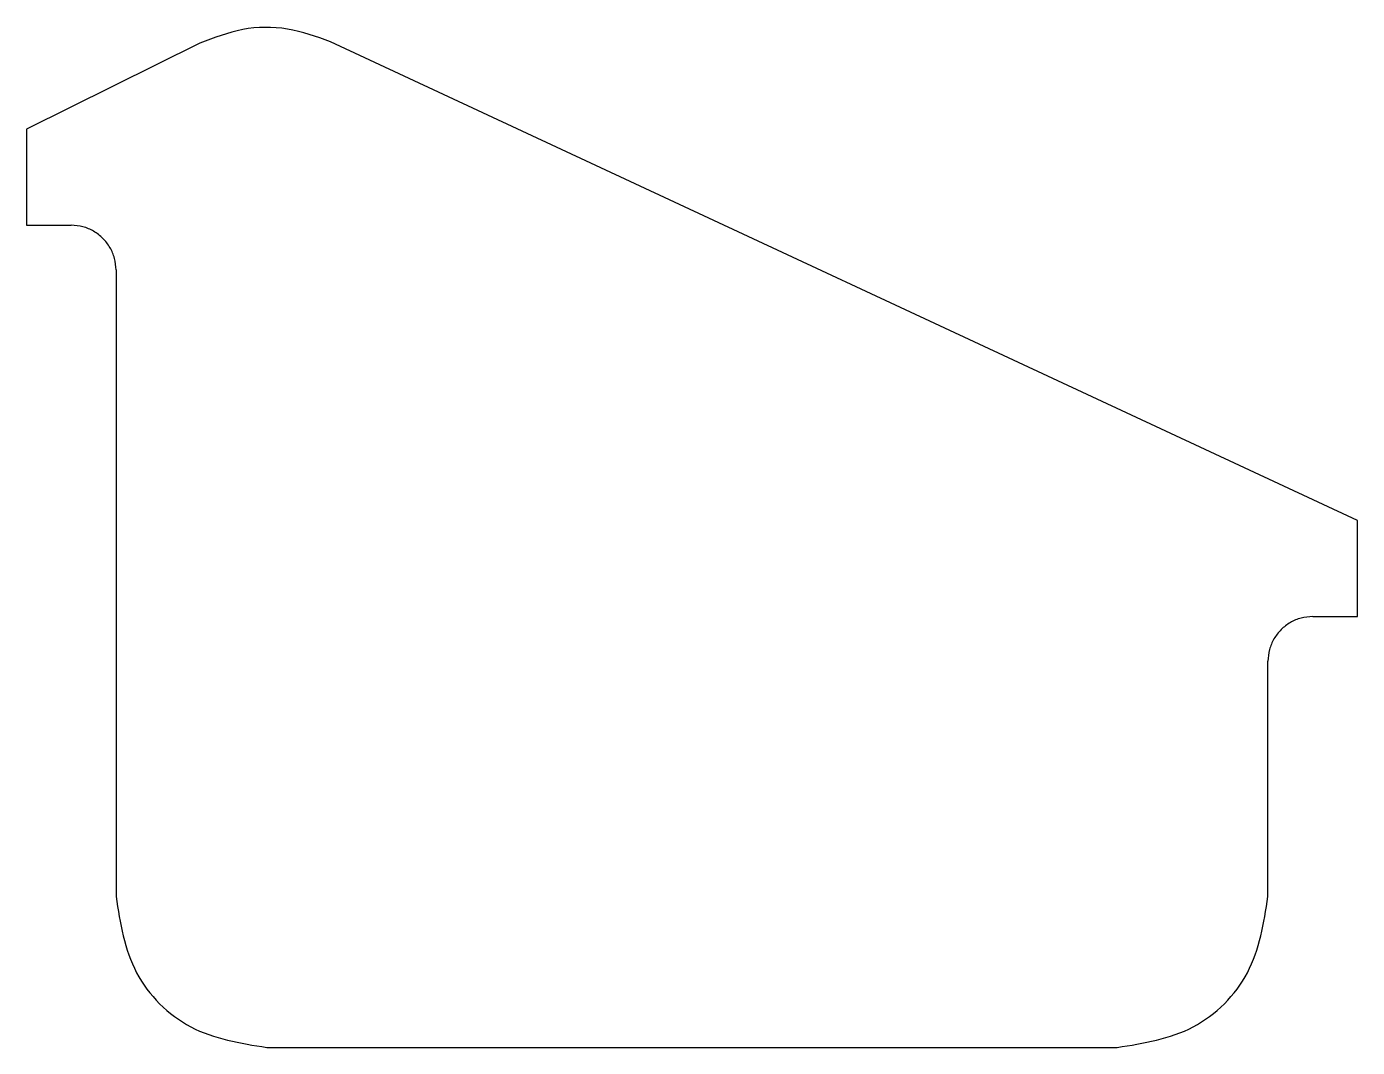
# Model space of a CAD drawing. Extents: x -60 to 60, y -46 to 46.
import ezdxf

# ---------------------------------------------------------------- set-up
doc = ezdxf.new("R2010")
doc.units = 0
doc.layers.get('0').update_dxf_attribs({"linetype": 'CONTINUOUS'})

msp = doc.modelspace()

# ---------------------------------------------------------------- linework, layer by layer
at = {"color": 7}
for p, q in [((-44.044415, 44.247728), (-59.55, 36.563723)), ((59.55, 1.535546), (-32.344654, 44.386727)), ((-59.55, 36.563723), (-59.55, 27.953723)), ((-59.55, 27.953723), (-55.55, 27.953723)), ((-51.55, 23.953723), (-51.55, -32.151572)), ((59.55, -7.075972), (59.55, 1.535546)), ((55.55, -7.075972), (59.55, -7.075972)), ((51.55, -32.151572), (51.55, -11.075972)), ((-38.05, -45.651572), (38.05, -45.651572))]:
    msp.add_line(p, q, dxfattribs=at)
for points, knots in [([(-32.344654, 44.386727), (-33.615398, 44.846301), (-36.143333, 45.760546), (-40.279447, 45.711407), (-42.784948, 44.737362), (-44.044415, 44.247728)], [0, 0, 0, 0, 4.033273, 8.023528, 12.056801, 12.056801, 12.056801, 12.056801]), ([(-51.55, 23.953723), (-51.576665, 24.303776), (-51.629774, 25.000985), (-52.049475, 25.97635), (-52.688008, 26.815715), (-53.527373, 27.454248), (-54.502738, 27.873949), (-55.199947, 27.927058), (-55.55, 27.953723)], [0, 0, 0, 0, 1.0471, 2.085534, 3.132634, 4.179733, 5.218167, 6.265267, 6.265267, 6.265267, 6.265267]), ([(55.55, -7.075972), (55.199947, -7.102637), (54.502738, -7.155746), (53.527373, -7.575447), (52.688008, -8.21398), (52.049475, -9.053345), (51.629774, -10.02871), (51.576665, -10.725919), (51.55, -11.075972)], [0, 0, 0, 0, 1.0471, 2.085534, 3.132634, 4.179733, 5.218167, 6.265267, 6.265267, 6.265267, 6.265267]), ([(-51.55, -32.151572), (-51.17868, -34.517121), (-50.447054, -39.178057), (-45.076485, -44.548626), (-40.415549, -45.280252), (-38.05, -45.651572)], [0, 0, 0, 0, 7.058598, 13.907841, 20.966439, 20.966439, 20.966439, 20.966439]), ([(38.05, -45.651572), (40.415549, -45.280252), (45.076485, -44.548626), (50.447054, -39.178057), (51.17868, -34.517121), (51.55, -32.151572)], [0, 0, 0, 0, 7.058598, 13.907841, 20.966439, 20.966439, 20.966439, 20.966439])]:
    msp.add_open_spline(points, degree=3, knots=knots, dxfattribs=at)

doc.saveas('drawing.dxf')
